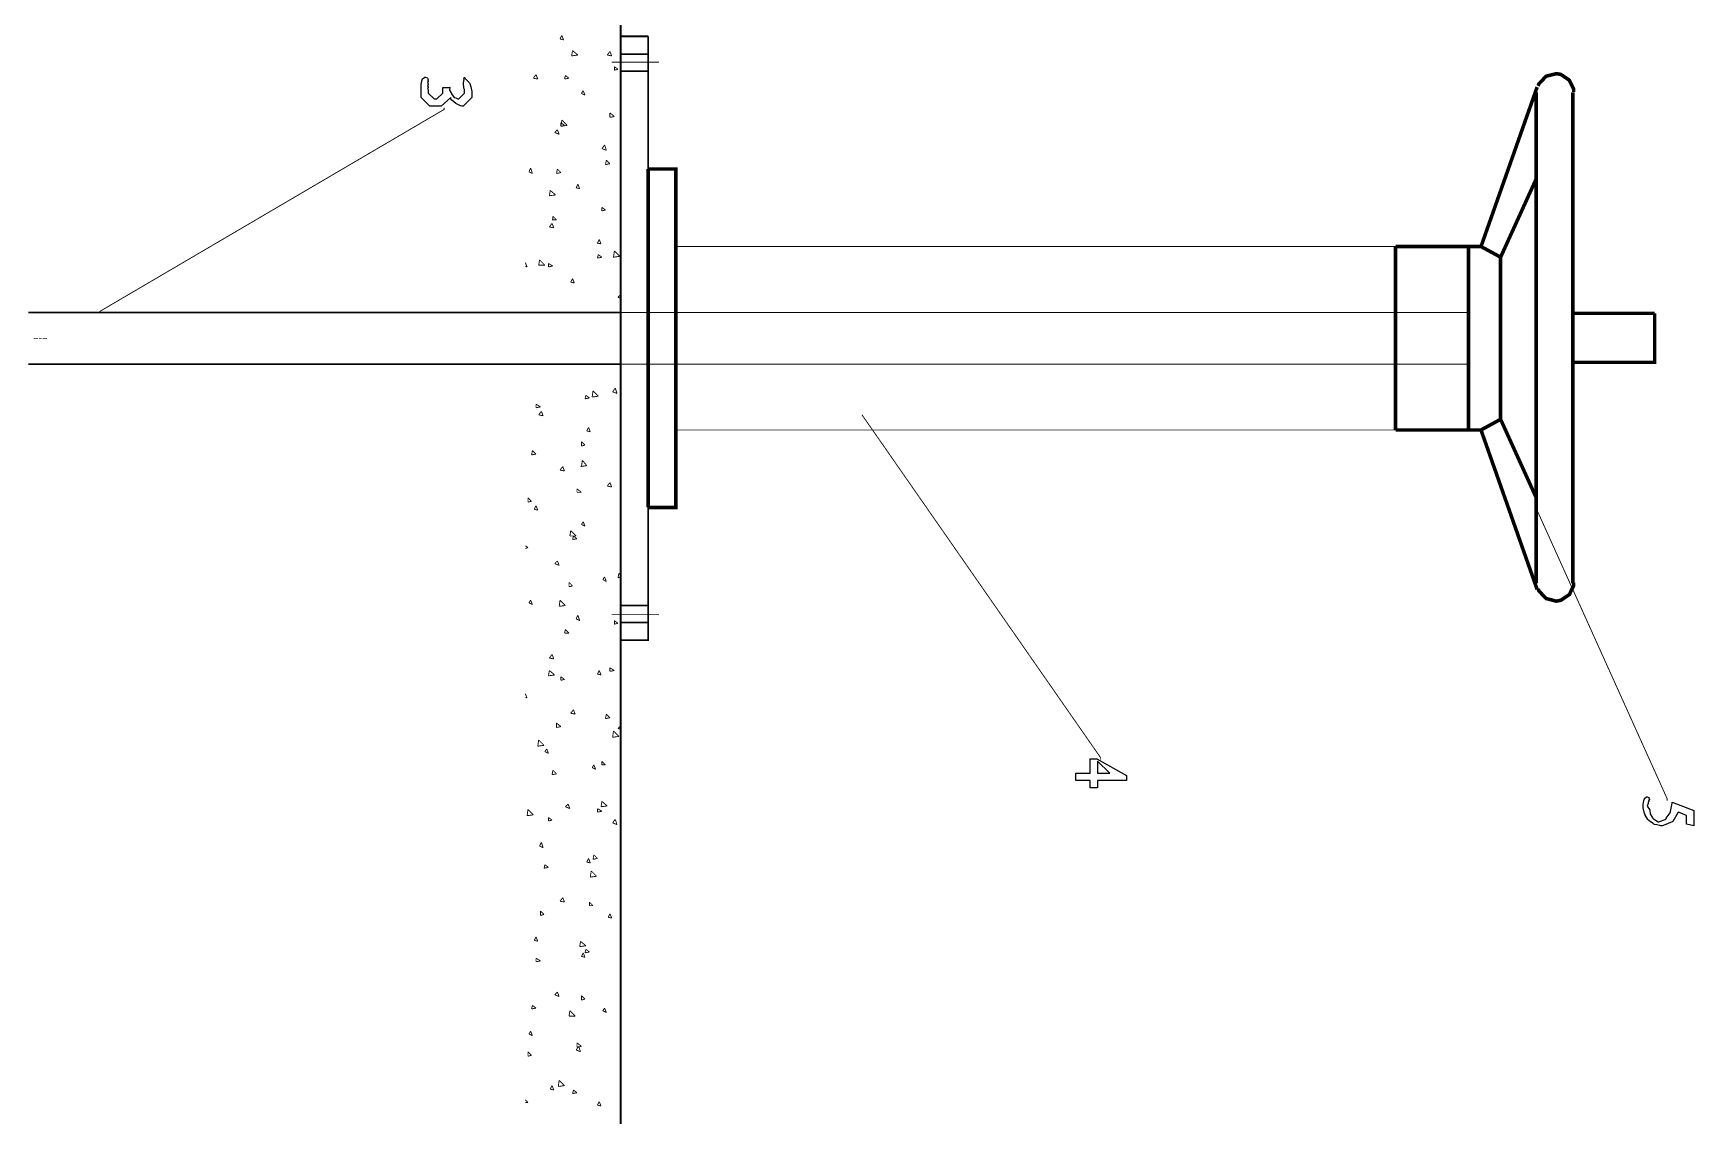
# Model space of a CAD drawing. Extents: x 0.4 to 11.2, y 0.4 to 16.
# Drawn here: x 6.307 to 9.415, y 11.627 to 13.669 of the extents above; entities that cross this region are included whole.
import ezdxf

# ---------------------------------------------------------------- set-up
doc = ezdxf.new("R2010")
doc.units = 0
doc.layers.get('0').update_dxf_attribs({"linetype": 'CONTINUOUS'})

msp = doc.modelspace()

# ---------------------------------------------------------------- linework, layer by layer
at = {"color": 0}
for points, const_width in [([(7.40668, 11.6283), (7.40668, 14.7333)], 0.003333), ([(7.45833, 13.6634), (7.45833, 12.5333), (7.40668, 12.5333)], 0.003333), ([(7.45833, 13.6634), (7.40668, 13.6634)], 0.003333), ([(7.40668, 13.63), (7.45833, 13.63)], 0.003333), ([(7.40668, 13.5983), (7.45833, 13.5983)], 0.003333), ([(9.19, 13.5592), (9.19, 13.5647), (9.18197, 13.5812), (9.16575, 13.5922), (9.16163, 13.5928), (9.15756, 13.5935), (9.13857, 13.5887), (9.125, 13.5745), (9.12358, 13.5705)], 0.006667), ([(9.05333, 13.25), (9.01665, 13.27), (9.12169, 13.5684)], 0.006667), ([(9.12001, 13.5583), (9.12001, 13.13)], 0.006667), ([(9.18832, 13.5583), (9.18832, 13.0983)], 0.006667), ([(6.43164, 13.1483), (7.07667, 13.5267), (7.07667, 13.53)], 0.001667), ([(7.45833, 13.415), (7.45833, 12.7817)], 0.006667), ([(7.45833, 13.415), (7.50999, 13.415), (7.50999, 12.7817), (7.45833, 12.7817)], 0.006667), ([(9.05333, 13.25), (9.12001, 13.3967)], 0.006667), ([(8.85667, 13.27), (7.50999, 13.27)], 0.001667), ([(8.85667, 12.9267), (8.85667, 13.27)], 0.006667), ([(9.01665, 13.27), (8.85667, 13.27)], 0.006667), ([(8.99333, 13.27), (8.99333, 12.9267)], 0.006667), ([(9.05333, 13.25), (9.05333, 13.1233)], 0.006667), ([(6.29833, 13.1467), (7.02832, 13.1467)], 0.003333), ([(7.01665, 13.1467), (7.40668, 13.1467)], 0.003333), ([(8.99333, 13.1467), (7.40668, 13.1467)], 0.001667), ([(9.01665, 12.9267), (9.05333, 12.9467), (9.05333, 13.1617)], 0.006667), ([(9.18832, 13.145), (9.34169, 13.145)], 0.006667), ([(9.18832, 13.0533), (9.34169, 13.0533), (9.34169, 13.145)], 0.006667), ([(9.12001, 12.64), (9.12001, 13.13)], 0.006667), ([(9.18832, 12.64), (9.18832, 13.0983)], 0.006667), ([(7.02832, 13.05), (6.29833, 13.05)], 0.003333), ([(7.40668, 13.05), (7.01335, 13.05)], 0.003333), ([(8.99333, 13.05), (7.40668, 13.05)], 0.001667), ([(8.85667, 12.9267), (7.50999, 12.9267)], 0.001667), ([(7.85835, 12.955), (8.30501, 12.3133), (8.30501, 12.31)], 0.001667), ([(8.85667, 12.9267), (9.01665, 12.9267), (9.12169, 12.6283)], 0.006667), ([(9.05333, 12.9467), (9.12001, 12.8)], 0.006667), ([(9.12001, 12.78), (9.36501, 12.2367), (9.36501, 12.2333)], 0.001667), ([(9.12358, 12.6294), (9.125, 12.6255), (9.13857, 12.6114), (9.15756, 12.6064), (9.16163, 12.6072), (9.16575, 12.6079), (9.18197, 12.6188), (9.19, 12.6354), (9.19, 12.6408)], 0.006667), ([(7.40668, 12.5983), (7.45833, 12.5983)], 0.003333), ([(7.40668, 12.5667), (7.45833, 12.5667)], 0.003333)]:
    msp.add_lwpolyline(points, dxfattribs=dict(at, const_width=const_width))
at = {"color": 3, "const_width": 0.001667}
for points in [[(7.22999, 13.645), (7.22999, 13.645)], [(7.23167, 13.6683), (7.23167, 13.6683)], [(7.24333, 13.6467), (7.24333, 13.6467)], [(7.27669, 13.6667), (7.27669, 13.6667)], [(7.37169, 13.665), (7.37169, 13.665)], [(7.38499, 13.645), (7.38499, 13.645)], [(7.23833, 13.6217), (7.23833, 13.6217)], [(7.24669, 13.635), (7.24669, 13.635)], [(7.28, 13.635), (7.28, 13.635)], [(7.28668, 13.6334), (7.28668, 13.6334)], [(7.30333, 13.64), (7.30333, 13.64)], [(7.30664, 13.6233), (7.30664, 13.6233)], [(7.32497, 13.6334), (7.32497, 13.6334)], [(7.32835, 13.6317), (7.32835, 13.6317)], [(7.35499, 13.6383), (7.35499, 13.6383)], [(7.35835, 13.615), (7.35835, 13.615)], [(7.36833, 13.6317), (7.36833, 13.6317)], [(7.24164, 13.5817), (7.24164, 13.5817)], [(7.28668, 13.5883), (7.28668, 13.5883)], [(7.32835, 13.6033), (7.32835, 13.6033)], [(7.36833, 13.6), (7.36833, 13.6)], [(7.37332, 13.6017), (7.37332, 13.6017)], [(7.24333, 13.5733), (7.24333, 13.5733)], [(7.25499, 13.5733), (7.25499, 13.5733)], [(7.29497, 13.5717), (7.29497, 13.5717)], [(7.30333, 13.5583), (7.30333, 13.5583)], [(7.315, 13.5684), (7.315, 13.5684)], [(7.33501, 13.57), (7.33501, 13.57)], [(7.33501, 13.5566), (7.33501, 13.5566)], [(7.35167, 13.5733), (7.35167, 13.5733)], [(7.37668, 13.5717), (7.37668, 13.5717)], [(7.37668, 13.5684), (7.37668, 13.5684)], [(7.39833, 13.5733), (7.39833, 13.5733)], [(7.23833, 13.5167), (7.23833, 13.5167)], [(7.24832, 13.5433), (7.24832, 13.5433)], [(7.36501, 13.5333), (7.36501, 13.5333)], [(7.37001, 13.5433), (7.37001, 13.5433)], [(7.38336, 13.525), (7.38336, 13.525)], [(7.25168, 13.5133), (7.25168, 13.5133)], [(7.25499, 13.5017), (7.25499, 13.5017)], [(7.26335, 13.51), (7.26335, 13.51)], [(7.29665, 13.5117), (7.29665, 13.5117)], [(7.30003, 13.4933), (7.30003, 13.4933)], [(7.30333, 13.5084), (7.30333, 13.5084)], [(7.32835, 13.4967), (7.32835, 13.4967)], [(7.345, 13.5067), (7.345, 13.5067)], [(7.34999, 13.5084), (7.34999, 13.5084)], [(7.38499, 13.505), (7.38499, 13.505)], [(7.22835, 13.4733), (7.22835, 13.4733)], [(7.25836, 13.4667), (7.25836, 13.4667)], [(7.30003, 13.4817), (7.30003, 13.4817)], [(7.345, 13.48), (7.345, 13.48)], [(7.36333, 13.4683), (7.36333, 13.4683)], [(7.38336, 13.4733), (7.38336, 13.4733)], [(7.23167, 13.4483), (7.23167, 13.4483)], [(7.23503, 13.4517), (7.23503, 13.4517)], [(7.26665, 13.43), (7.26665, 13.43)], [(7.27165, 13.4467), (7.27165, 13.4467)], [(7.29833, 13.4267), (7.29833, 13.4267)], [(7.30664, 13.435), (7.30664, 13.435)], [(7.31332, 13.445), (7.31332, 13.445)], [(7.34, 13.425), (7.34, 13.425)], [(7.34668, 13.4434), (7.34668, 13.4434)], [(7.34831, 13.4483), (7.34831, 13.4483)], [(7.35335, 13.4434), (7.35335, 13.4434)], [(7.39333, 13.4467), (7.39333, 13.4467)], [(7.39501, 13.4434), (7.39501, 13.4434)], [(7.24001, 13.4017), (7.24001, 13.4017)], [(7.35499, 13.4017), (7.35499, 13.4017)], [(7.36003, 13.4033), (7.36003, 13.4033)], [(7.39501, 13.4017), (7.39501, 13.4017)], [(7.39665, 13.4167), (7.39665, 13.4167)], [(7.23335, 13.3867), (7.23335, 13.3867)], [(7.23833, 13.3867), (7.23833, 13.3867)], [(7.26833, 13.39), (7.26833, 13.39)], [(7.28, 13.385), (7.28, 13.385)], [(7.29497, 13.3617), (7.29497, 13.3617)], [(7.31999, 13.3834), (7.31999, 13.3834)], [(7.34332, 13.3767), (7.34332, 13.3767)], [(7.36165, 13.3817), (7.36165, 13.3817)], [(7.40169, 13.38), (7.40169, 13.38)], [(7.40332, 13.37), (7.40332, 13.37)], [(7.22999, 13.345), (7.22999, 13.345)], [(7.25331, 13.33), (7.25331, 13.33)], [(7.27333, 13.3583), (7.27333, 13.3583)], [(7.28, 13.36), (7.28, 13.36)], [(7.31668, 13.3567), (7.31668, 13.3567)], [(7.35167, 13.355), (7.35167, 13.355)], [(7.35667, 13.3383), (7.35667, 13.3383)], [(7.22999, 13.32), (7.22999, 13.32)], [(7.24832, 13.3233), (7.24832, 13.3233)], [(7.27832, 13.3133), (7.27832, 13.3133)], [(7.28836, 13.3217), (7.28836, 13.3217)], [(7.32167, 13.3267), (7.32167, 13.3267)], [(7.33003, 13.32), (7.33003, 13.32)], [(7.34169, 13.3117), (7.34169, 13.3117)], [(7.36501, 13.325), (7.36501, 13.325)], [(7.37001, 13.3184), (7.37001, 13.3184)], [(7.29167, 13.2967), (7.29167, 13.2967)], [(7.29167, 13.2884), (7.29167, 13.2884)], [(7.32667, 13.28), (7.32667, 13.28)], [(7.35499, 13.2717), (7.35499, 13.2717)], [(7.36501, 13.2833), (7.36501, 13.2833)], [(7.37001, 13.295), (7.37001, 13.295)], [(7.24001, 13.2667), (7.24001, 13.2667)], [(7.24501, 13.2367), (7.24501, 13.2367)], [(7.25667, 13.26), (7.25667, 13.26)], [(7.26497, 13.2584), (7.26497, 13.2584)], [(7.29833, 13.2584), (7.29833, 13.2584)], [(7.33832, 13.2567), (7.33832, 13.2567)], [(7.33832, 13.2467), (7.33832, 13.2467)], [(7.375, 13.2483), (7.375, 13.2483)], [(7.37999, 13.2567), (7.37999, 13.2567)], [(7.28836, 13.235), (7.28836, 13.235)], [(7.28999, 13.2317), (7.28999, 13.2317)], [(7.30333, 13.2167), (7.30333, 13.2167)], [(7.35167, 13.2067), (7.35167, 13.2067)], [(7.37668, 13.2116), (7.37668, 13.2116)], [(7.25168, 13.19), (7.25168, 13.19)], [(7.26497, 13.1983), (7.26497, 13.1983)], [(7.27669, 13.1867), (7.27669, 13.1867)], [(7.29335, 13.205), (7.29335, 13.205)], [(7.30501, 13.1967), (7.30501, 13.1967)], [(7.33501, 13.1816), (7.33501, 13.1816)], [(7.33664, 13.2033), (7.33664, 13.2033)], [(7.34668, 13.195), (7.34668, 13.195)], [(7.38667, 13.1934), (7.38667, 13.1934)], [(7.23335, 12.9916), (7.23335, 12.9916)], [(7.25, 13.0117), (7.25, 13.0117)], [(7.25836, 12.9983), (7.25836, 12.9983)], [(7.28999, 13.01), (7.28999, 13.01)], [(7.31999, 13.0033), (7.31999, 13.0033)], [(7.33165, 13.0084), (7.33165, 13.0084)], [(7.34, 13.0017), (7.34, 13.0017)], [(7.34332, 13.0117), (7.34332, 13.0117)], [(7.36165, 13.0183), (7.36165, 13.0183)], [(7.37169, 13.0067), (7.37169, 13.0067)], [(7.40668, 13.0167), (7.40668, 13.0167)], [(7.23665, 12.96), (7.23665, 12.96)], [(7.27832, 12.97), (7.27832, 12.97)], [(7.28168, 12.9583), (7.28168, 12.9583)], [(7.31332, 12.9733), (7.31332, 12.9733)], [(7.32667, 12.985), (7.32667, 12.985)], [(7.36833, 12.9717), (7.36833, 12.9717)], [(7.40668, 12.9867), (7.40668, 12.9867)], [(7.25836, 12.9483), (7.25836, 12.9483)], [(7.27165, 12.9267), (7.27165, 12.9267)], [(7.285, 12.9283), (7.285, 12.9283)], [(7.30003, 12.9467), (7.30003, 12.9467)], [(7.33003, 12.9267), (7.33003, 12.9267)], [(7.34, 12.945), (7.34, 12.945)], [(7.34169, 12.945), (7.34169, 12.945)], [(7.35335, 12.9316), (7.35335, 12.9316)], [(7.38167, 12.9434), (7.38167, 12.9434)], [(7.24333, 12.9134), (7.24333, 12.9134)], [(7.27669, 12.905), (7.27669, 12.905)], [(7.32497, 12.92), (7.32497, 12.92)], [(7.32667, 12.9017), (7.32667, 12.9017)], [(7.33333, 12.8967), (7.33333, 12.8967)], [(7.37831, 12.895), (7.37831, 12.895)], [(7.40332, 12.9217), (7.40332, 12.9217)], [(7.26665, 12.885), (7.26665, 12.885)], [(7.29167, 12.8817), (7.29167, 12.8817)], [(7.30832, 12.8834), (7.30832, 12.8834)], [(7.33832, 12.88), (7.33832, 12.88)], [(7.34831, 12.8817), (7.34831, 12.8817)], [(7.38997, 12.88), (7.38997, 12.88)], [(7.25331, 12.8366), (7.25331, 12.8366)], [(7.27333, 12.8383), (7.27333, 12.8383)], [(7.28331, 12.855), (7.28331, 12.855)], [(7.32167, 12.855), (7.32167, 12.855)], [(7.34, 12.85), (7.34, 12.85)], [(7.36501, 12.86), (7.36501, 12.86)], [(7.38167, 12.8633), (7.38167, 12.8633)], [(7.40001, 12.8567), (7.40001, 12.8567)], [(7.23503, 12.825), (7.23503, 12.825)], [(7.25836, 12.8066), (7.25836, 12.8066)], [(7.27501, 12.8233), (7.27501, 12.8233)], [(7.30165, 12.805), (7.30165, 12.805)], [(7.31668, 12.8217), (7.31668, 12.8217)], [(7.33501, 12.815), (7.33501, 12.815)], [(7.33832, 12.83), (7.33832, 12.83)], [(7.35667, 12.82), (7.35667, 12.82)], [(7.38835, 12.8167), (7.38835, 12.8167)], [(7.39833, 12.8184), (7.39833, 12.8184)], [(7.27001, 12.7733), (7.27001, 12.7733)], [(7.29497, 12.7833), (7.29497, 12.7833)], [(7.30501, 12.7733), (7.30501, 12.7733)], [(7.31836, 12.7884), (7.31836, 12.7884)], [(7.34999, 12.7717), (7.34999, 12.7717)], [(7.37668, 12.7884), (7.37668, 12.7884)], [(7.39833, 12.7917), (7.39833, 12.7917)], [(7.24333, 12.7617), (7.24333, 12.7617)], [(7.26335, 12.76), (7.26335, 12.76)], [(7.285, 12.76), (7.285, 12.76)], [(7.32497, 12.7584), (7.32497, 12.7584)], [(7.33333, 12.75), (7.33333, 12.75)], [(7.34999, 12.7584), (7.34999, 12.7584)], [(7.35335, 12.7416), (7.35335, 12.7416)], [(7.36664, 12.7567), (7.36664, 12.7567)], [(7.39833, 12.74), (7.39833, 12.74)], [(7.23503, 12.7167), (7.23503, 12.7167)], [(7.26833, 12.7083), (7.26833, 12.7083)], [(7.30832, 12.7116), (7.30832, 12.7116)], [(7.31168, 12.7267), (7.31168, 12.7267)], [(7.31668, 12.7233), (7.31668, 12.7233)], [(7.38997, 12.7167), (7.38997, 12.7167)], [(7.39501, 12.725), (7.39501, 12.725)], [(7.40169, 12.71), (7.40169, 12.71)], [(7.22999, 12.6833), (7.22999, 12.6833)], [(7.25168, 12.6983), (7.25168, 12.6983)], [(7.27333, 12.6816), (7.27333, 12.6816)], [(7.29335, 12.6967), (7.29335, 12.6967)], [(7.33003, 12.6833), (7.33003, 12.6833)], [(7.33333, 12.695), (7.33333, 12.695)], [(7.36003, 12.695), (7.36003, 12.695)], [(7.36333, 12.6867), (7.36333, 12.6867)], [(7.375, 12.6934), (7.375, 12.6934)], [(7.27832, 12.6517), (7.27832, 12.6517)], [(7.31332, 12.6583), (7.31332, 12.6583)], [(7.32167, 12.65), (7.32167, 12.65)], [(7.39165, 12.66), (7.39165, 12.66)], [(7.23503, 12.6367), (7.23503, 12.6367)], [(7.24669, 12.645), (7.24669, 12.645)], [(7.25999, 12.6367), (7.25999, 12.6367)], [(7.26497, 12.6433), (7.26497, 12.6433)], [(7.30165, 12.635), (7.30165, 12.635)], [(7.31999, 12.64), (7.31999, 12.64)], [(7.32667, 12.62), (7.32667, 12.62)], [(7.32667, 12.6183), (7.32667, 12.6183)], [(7.34169, 12.6334), (7.34169, 12.6334)], [(7.37001, 12.6183), (7.37001, 12.6183)], [(7.375, 12.6166), (7.375, 12.6166)], [(7.38167, 12.6317), (7.38167, 12.6317)], [(7.40169, 12.645), (7.40169, 12.645)], [(7.28331, 12.605), (7.28331, 12.605)], [(7.31, 12.5933), (7.31, 12.5933)], [(7.375, 12.5866), (7.375, 12.5866)], [(7.38997, 12.595), (7.38997, 12.595)], [(7.22835, 12.575), (7.22835, 12.575)], [(7.24501, 12.56), (7.24501, 12.56)], [(7.25999, 12.575), (7.25999, 12.575)], [(7.26167, 12.5783), (7.26167, 12.5783)], [(7.27001, 12.5733), (7.27001, 12.5733)], [(7.31, 12.5717), (7.31, 12.5717)], [(7.32497, 12.5533), (7.32497, 12.5533)], [(7.33165, 12.5733), (7.33165, 12.5733)], [(7.33165, 12.57), (7.33165, 12.57)], [(7.35167, 12.57), (7.35167, 12.57)], [(7.39165, 12.5684), (7.39165, 12.5684)], [(7.23167, 12.545), (7.23167, 12.545)], [(7.25, 12.53), (7.25, 12.53)], [(7.29335, 12.5283), (7.29335, 12.5283)], [(7.30832, 12.5283), (7.30832, 12.5283)], [(7.37999, 12.54), (7.37999, 12.54)], [(7.38667, 12.545), (7.38667, 12.545)], [(7.38667, 12.53), (7.38667, 12.53)], [(7.23665, 12.5117), (7.23665, 12.5117)], [(7.25999, 12.5117), (7.25999, 12.5117)], [(7.27165, 12.5033), (7.27165, 12.5033)], [(7.27832, 12.51), (7.27832, 12.51)], [(7.29833, 12.4967), (7.29833, 12.4967)], [(7.31836, 12.5084), (7.31836, 12.5084)], [(7.34169, 12.495), (7.34169, 12.495)], [(7.345, 12.4983), (7.345, 12.4983)], [(7.36003, 12.5067), (7.36003, 12.5067)], [(7.40001, 12.505), (7.40001, 12.505)], [(7.24501, 12.4733), (7.24501, 12.4733)], [(7.25667, 12.4833), (7.25667, 12.4833)], [(7.30501, 12.4616), (7.30501, 12.4616)], [(7.32167, 12.4883), (7.32167, 12.4883)], [(7.34668, 12.465), (7.34668, 12.465)], [(7.38336, 12.4633), (7.38336, 12.4633)], [(7.38997, 12.4633), (7.38997, 12.4633)], [(7.40001, 12.4733), (7.40001, 12.4733)], [(7.24501, 12.45), (7.24501, 12.45)], [(7.25667, 12.4467), (7.25667, 12.4467)], [(7.28331, 12.4316), (7.28331, 12.4316)], [(7.285, 12.4483), (7.285, 12.4483)], [(7.30501, 12.4517), (7.30501, 12.4517)], [(7.32667, 12.4467), (7.32667, 12.4467)], [(7.36664, 12.445), (7.36664, 12.445)], [(7.39501, 12.4333), (7.39501, 12.4333)], [(7.25667, 12.4017), (7.25667, 12.4017)], [(7.26665, 12.405), (7.26665, 12.405)], [(7.31836, 12.4233), (7.31836, 12.4233)], [(7.35335, 12.4183), (7.35335, 12.4183)], [(7.35667, 12.4267), (7.35667, 12.4267)], [(7.38167, 12.3983), (7.38167, 12.3983)], [(7.25331, 12.3817), (7.25331, 12.3817)], [(7.25499, 12.3867), (7.25499, 12.3867)], [(7.27001, 12.375), (7.27001, 12.375)], [(7.29497, 12.385), (7.29497, 12.385)], [(7.30165, 12.3967), (7.30165, 12.3967)], [(7.315, 12.3733), (7.315, 12.3733)], [(7.33501, 12.3834), (7.33501, 12.3834)], [(7.37668, 12.3817), (7.37668, 12.3817)], [(7.40169, 12.3867), (7.40169, 12.3867)], [(7.40668, 12.3733), (7.40668, 12.3733)], [(7.22835, 12.3617), (7.22835, 12.3617)], [(7.29665, 12.36), (7.29665, 12.36)], [(7.31668, 12.3567), (7.31668, 12.3567)], [(7.31836, 12.3433), (7.31836, 12.3433)], [(7.36333, 12.3417), (7.36333, 12.3417)], [(7.36833, 12.355), (7.36833, 12.355)], [(7.25168, 12.3167), (7.25168, 12.3167)], [(7.26335, 12.3233), (7.26335, 12.3233)], [(7.26833, 12.33), (7.26833, 12.33)], [(7.27669, 12.3283), (7.27669, 12.3283)], [(7.30003, 12.3317), (7.30003, 12.3317)], [(7.30333, 12.3217), (7.30333, 12.3217)], [(7.345, 12.32), (7.345, 12.32)], [(7.36664, 12.31), (7.36664, 12.31)], [(7.37831, 12.3333), (7.37831, 12.3333)], [(7.38499, 12.3184), (7.38499, 12.3184)], [(7.23833, 12.2833), (7.23833, 12.2833)], [(7.30832, 12.2884), (7.30832, 12.2884)], [(7.31332, 12.2917), (7.31332, 12.2917)], [(7.32497, 12.2967), (7.32497, 12.2967)], [(7.38167, 12.2833), (7.38167, 12.2833)], [(7.22999, 12.2633), (7.22999, 12.2633)], [(7.24164, 12.2533), (7.24164, 12.2533)], [(7.24832, 12.2517), (7.24832, 12.2517)], [(7.27001, 12.2617), (7.27001, 12.2617)], [(7.28168, 12.26), (7.28168, 12.26)], [(7.28668, 12.2517), (7.28668, 12.2517)], [(7.29665, 12.2667), (7.29665, 12.2667)], [(7.31168, 12.26), (7.31168, 12.26)], [(7.35167, 12.2584), (7.35167, 12.2584)], [(7.37332, 12.265), (7.37332, 12.265)], [(7.375, 12.2683), (7.375, 12.2683)], [(7.39333, 12.2567), (7.39333, 12.2567)], [(7.23833, 12.2133), (7.23833, 12.2133)], [(7.28999, 12.22), (7.28999, 12.22)], [(7.31, 12.2267), (7.31, 12.2267)], [(7.31999, 12.2167), (7.31999, 12.2167)], [(7.33501, 12.2183), (7.33501, 12.2183)], [(7.39333, 12.2116), (7.39333, 12.2116)], [(7.23833, 12.2), (7.23833, 12.2)], [(7.24501, 12.185), (7.24501, 12.185)], [(7.24832, 12.2067), (7.24832, 12.2067)], [(7.28, 12.1983), (7.28, 12.1983)], [(7.29335, 12.2), (7.29335, 12.2)], [(7.29335, 12.1883), (7.29335, 12.1883)], [(7.31999, 12.1967), (7.31999, 12.1967)], [(7.33832, 12.1883), (7.33832, 12.1883)], [(7.36165, 12.195), (7.36165, 12.195)], [(7.37332, 12.2033), (7.37332, 12.2033)], [(7.38336, 12.1867), (7.38336, 12.1867)], [(7.40169, 12.1934), (7.40169, 12.1934)], [(7.29665, 12.175), (7.29665, 12.175)], [(7.30832, 12.1617), (7.30832, 12.1617)], [(7.38667, 12.1567), (7.38667, 12.1567)], [(7.24333, 12.12), (7.24333, 12.12)], [(7.24832, 12.1367), (7.24832, 12.1367)], [(7.25, 12.1417), (7.25, 12.1417)], [(7.25836, 12.13), (7.25836, 12.13)], [(7.28836, 12.135), (7.28836, 12.135)], [(7.29167, 12.135), (7.29167, 12.135)], [(7.33003, 12.1334), (7.33003, 12.1334)], [(7.33333, 12.145), (7.33333, 12.145)], [(7.345, 12.1417), (7.345, 12.1417)], [(7.37001, 12.1367), (7.37001, 12.1367)], [(7.37001, 12.1317), (7.37001, 12.1317)], [(7.405, 12.14), (7.405, 12.14)], [(7.26335, 12.0983), (7.26335, 12.0983)], [(7.30501, 12.095), (7.30501, 12.095)], [(7.30664, 12.1166), (7.30664, 12.1166)], [(7.30664, 12.0967), (7.30664, 12.0967)], [(7.39333, 12.11), (7.39333, 12.11)], [(7.25499, 12.075), (7.25499, 12.075)], [(7.26335, 12.07), (7.26335, 12.07)], [(7.28836, 12.07), (7.28836, 12.07)], [(7.29665, 12.0733), (7.29665, 12.0733)], [(7.31, 12.0667), (7.31, 12.0667)], [(7.33664, 12.0717), (7.33664, 12.0717)], [(7.345, 12.075), (7.345, 12.075)], [(7.35499, 12.065), (7.35499, 12.065)], [(7.36833, 12.0717), (7.36833, 12.0717)], [(7.37831, 12.07), (7.37831, 12.07)], [(7.24001, 12.055), (7.24001, 12.055)], [(7.26833, 12.0517), (7.26833, 12.0517)], [(7.30165, 12.03), (7.30165, 12.03)], [(7.31836, 12.045), (7.31836, 12.045)], [(7.35835, 12.0333), (7.35835, 12.0333)], [(7.40332, 12.0333), (7.40332, 12.0333)], [(7.22999, 12.0067), (7.22999, 12.0067)], [(7.26497, 12.0117), (7.26497, 12.0117)], [(7.27501, 11.9983), (7.27501, 11.9983)], [(7.285, 12.005), (7.285, 12.005)], [(7.30501, 12.01), (7.30501, 12.01)], [(7.31668, 12.02), (7.31668, 12.02)], [(7.34668, 12.0084), (7.34668, 12.0084)], [(7.35667, 12.0033), (7.35667, 12.0033)], [(7.36501, 12.0067), (7.36501, 12.0067)], [(7.38667, 12.0067), (7.38667, 12.0067)], [(7.23503, 11.9767), (7.23503, 11.9767)], [(7.23665, 11.99), (7.23665, 11.99)], [(7.27832, 11.975), (7.27832, 11.975)], [(7.30003, 11.965), (7.30003, 11.965)], [(7.33003, 11.9733), (7.33003, 11.9733)], [(7.36501, 11.9883), (7.36501, 11.9883)], [(7.23335, 11.95), (7.23335, 11.95)], [(7.27333, 11.9483), (7.27333, 11.9483)], [(7.28331, 11.945), (7.28331, 11.945)], [(7.28331, 11.94), (7.28331, 11.94)], [(7.31332, 11.9467), (7.31332, 11.9467)], [(7.32667, 11.9434), (7.32667, 11.9434)], [(7.35499, 11.945), (7.35499, 11.945)], [(7.36165, 11.9417), (7.36165, 11.9417)], [(7.37001, 11.9316), (7.37001, 11.9316)], [(7.39501, 11.9434), (7.39501, 11.9434)], [(7.23503, 11.9233), (7.23503, 11.9233)], [(7.24001, 11.93), (7.24001, 11.93)], [(7.28836, 11.9267), (7.28836, 11.9267)], [(7.33165, 11.9117), (7.33165, 11.9117)], [(7.34332, 11.9017), (7.34332, 11.9017)], [(7.375, 11.91), (7.375, 11.91)], [(7.24001, 11.8883), (7.24001, 11.8883)], [(7.28, 11.8733), (7.28, 11.8733)], [(7.28168, 11.8867), (7.28168, 11.8867)], [(7.28836, 11.8983), (7.28836, 11.8983)], [(7.29665, 11.9), (7.29665, 11.9)], [(7.32167, 11.885), (7.32167, 11.885)], [(7.36003, 11.8767), (7.36003, 11.8767)], [(7.36333, 11.8834), (7.36333, 11.8834)], [(7.37999, 11.88), (7.37999, 11.88)], [(7.40332, 11.8817), (7.40332, 11.8817)], [(7.23167, 11.8583), (7.23167, 11.8583)], [(7.25168, 11.8533), (7.25168, 11.8533)], [(7.30003, 11.855), (7.30003, 11.855)], [(7.33664, 11.865), (7.33664, 11.865)], [(7.38167, 11.86), (7.38167, 11.86)], [(7.25, 11.8233), (7.25, 11.8233)], [(7.25499, 11.8217), (7.25499, 11.8217)], [(7.27669, 11.8083), (7.27669, 11.8083)], [(7.28999, 11.8233), (7.28999, 11.8233)], [(7.29335, 11.835), (7.29335, 11.835)], [(7.29833, 11.82), (7.29833, 11.82)], [(7.33165, 11.8217), (7.33165, 11.8217)], [(7.35499, 11.8317), (7.35499, 11.8317)], [(7.35667, 11.81), (7.35667, 11.81)], [(7.37169, 11.82), (7.37169, 11.82)], [(7.38499, 11.8333), (7.38499, 11.8333)], [(7.405, 11.825), (7.405, 11.825)], [(7.22835, 11.7933), (7.22835, 11.7933)], [(7.23833, 11.7884), (7.23833, 11.7884)], [(7.30333, 11.79), (7.30333, 11.79)], [(7.31168, 11.7833), (7.31168, 11.7833)], [(7.34668, 11.7884), (7.34668, 11.7884)], [(7.39333, 11.7884), (7.39333, 11.7884)], [(7.25836, 11.7617), (7.25836, 11.7617)], [(7.26167, 11.775), (7.26167, 11.775)], [(7.29167, 11.7683), (7.29167, 11.7683)], [(7.29833, 11.76), (7.29833, 11.76)], [(7.34, 11.7584), (7.34, 11.7584)], [(7.35167, 11.7584), (7.35167, 11.7584)], [(7.35335, 11.745), (7.35335, 11.745)], [(7.36664, 11.76), (7.36664, 11.76)], [(7.37999, 11.7567), (7.37999, 11.7567)], [(7.39501, 11.7567), (7.39501, 11.7567)], [(7.40169, 11.76), (7.40169, 11.76)], [(7.25168, 11.7183), (7.25168, 11.7183)], [(7.27501, 11.7433), (7.27501, 11.7433)], [(7.31, 11.7433), (7.31, 11.7433)], [(7.40001, 11.725), (7.40001, 11.725)], [(7.40668, 11.7167), (7.40668, 11.7167)], [(7.26665, 11.7), (7.26665, 11.7)], [(7.27165, 11.6983), (7.27165, 11.6983)], [(7.28836, 11.7033), (7.28836, 11.7033)], [(7.30664, 11.6983), (7.30664, 11.6983)], [(7.32497, 11.7133), (7.32497, 11.7133)], [(7.34831, 11.6967), (7.34831, 11.6967)], [(7.35835, 11.7116), (7.35835, 11.7116)], [(7.37999, 11.6883), (7.37999, 11.6883)], [(7.38835, 11.695), (7.38835, 11.695)], [(7.40001, 11.695), (7.40001, 11.695)], [(7.23335, 11.6533), (7.23335, 11.6533)], [(7.27165, 11.6783), (7.27165, 11.6783)], [(7.27501, 11.6683), (7.27501, 11.6683)], [(7.31999, 11.6667), (7.31999, 11.6667)], [(7.35167, 11.68), (7.35167, 11.68)], [(7.40668, 11.6783), (7.40668, 11.6783)], [(7.26335, 11.6467), (7.26335, 11.6467)]]:
    msp.add_lwpolyline(points, close=True, dxfattribs=at)
for points in [[(7.29665, 13.665), (7.29335, 13.6583)], [(7.29335, 13.6583), (7.30003, 13.6567)], [(7.29665, 13.665), (7.30003, 13.6567)], [(7.31668, 13.6367), (7.315, 13.6267)], [(7.315, 13.6267), (7.32667, 13.6283)], [(7.31668, 13.6367), (7.32667, 13.6283)], [(7.38667, 13.635), (7.38167, 13.6283)], [(7.38167, 13.6283), (7.38997, 13.6267)], [(7.38667, 13.635), (7.38997, 13.6267)], [(7.24832, 13.5917), (7.24333, 13.585)], [(7.24333, 13.585), (7.25168, 13.5833)], [(7.24832, 13.5917), (7.25168, 13.5833)], [(7.30333, 13.59), (7.30165, 13.5833)], [(7.30165, 13.5833), (7.31, 13.585)], [(7.30333, 13.59), (7.31, 13.585)], [(7.39501, 13.6067), (7.40169, 13.6017)], [(7.39501, 13.6067), (7.39501, 13.6)], [(7.39501, 13.6), (7.40169, 13.6017)], [(7.33664, 13.5617), (7.33333, 13.5566)], [(7.33333, 13.5566), (7.34, 13.5533)], [(7.33664, 13.5617), (7.34, 13.5533)], [(7.38667, 13.52), (7.39501, 13.5133)], [(7.38667, 13.52), (7.38667, 13.5117)], [(7.28836, 13.4883), (7.28331, 13.4833)], [(7.28836, 13.4883), (7.29167, 13.48)], [(7.29665, 13.5067), (7.29497, 13.495)], [(7.29497, 13.5017), (7.30165, 13.4967)], [(7.29497, 13.5017), (7.29497, 13.495)], [(7.29497, 13.495), (7.30165, 13.4967)], [(7.29497, 13.495), (7.30664, 13.4967)], [(7.29665, 13.5067), (7.30664, 13.4967)], [(7.38667, 13.5117), (7.39501, 13.5133)], [(7.28331, 13.4833), (7.29167, 13.48)], [(7.37668, 13.46), (7.37169, 13.4533)], [(7.37668, 13.46), (7.37999, 13.45)], [(7.37169, 13.4533), (7.37999, 13.45)], [(7.37999, 13.4316), (7.37831, 13.4233)], [(7.37831, 13.4233), (7.38667, 13.425)], [(7.37999, 13.4316), (7.38667, 13.425)], [(7.23833, 13.4167), (7.23503, 13.41)], [(7.23503, 13.41), (7.24164, 13.4067)], [(7.23833, 13.4167), (7.24164, 13.4067)], [(7.28836, 13.415), (7.28668, 13.4067)], [(7.28668, 13.4067), (7.29497, 13.4083)], [(7.28836, 13.415), (7.29497, 13.4083)], [(7.27501, 13.375), (7.27333, 13.365)], [(7.27333, 13.365), (7.285, 13.3666)], [(7.27501, 13.375), (7.285, 13.3666)], [(7.32667, 13.3867), (7.32335, 13.38)], [(7.32335, 13.38), (7.33003, 13.3783)], [(7.32667, 13.3867), (7.33003, 13.3783)], [(7.37169, 13.3433), (7.37831, 13.3383)], [(7.37169, 13.3433), (7.37169, 13.3366)], [(7.37169, 13.3366), (7.37831, 13.3383)], [(7.27832, 13.3133), (7.27333, 13.3066)], [(7.27333, 13.3066), (7.28168, 13.305)], [(7.27832, 13.32), (7.28668, 13.32)], [(7.27832, 13.3133), (7.28168, 13.305)], [(7.28, 13.3267), (7.28668, 13.32)], [(7.28, 13.3267), (7.28, 13.32)], [(7.36165, 13.2767), (7.37001, 13.275)], [(7.36664, 13.2833), (7.36333, 13.2767)], [(7.36664, 13.2833), (7.37001, 13.275)], [(7.22835, 13.24), (7.23167, 13.2317)], [(7.22835, 13.24), (7.22835, 13.2383)], [(7.25499, 13.245), (7.25331, 13.235)], [(7.25499, 13.245), (7.26497, 13.235)], [(7.27165, 13.2383), (7.28, 13.2333)], [(7.27165, 13.2383), (7.27165, 13.2317)], [(7.36501, 13.255), (7.36333, 13.2483)], [(7.36333, 13.2483), (7.37169, 13.25)], [(7.36501, 13.255), (7.37169, 13.25)], [(7.405, 13.2517), (7.39333, 13.25), (7.39501, 13.2617)], [(7.39501, 13.2617), (7.405, 13.2517)], [(7.22835, 13.2333), (7.23167, 13.2317)], [(7.25331, 13.235), (7.26497, 13.235)], [(7.27165, 13.2317), (7.27832, 13.2333)], [(7.31668, 13.21), (7.31332, 13.2033)], [(7.31668, 13.21), (7.31999, 13.2017)], [(7.31332, 13.2033), (7.31999, 13.2017)], [(7.40668, 13.18), (7.40169, 13.175)], [(7.40169, 13.175), (7.40668, 13.1733)], [(7.40668, 13.18), (7.40668, 13.1783)], [(7.34169, 12.9916), (7.34, 12.985)], [(7.34169, 12.9916), (7.34831, 12.9867)], [(7.35499, 13), (7.35335, 12.9883)], [(7.35335, 12.9883), (7.36501, 12.99)], [(7.35499, 13), (7.36501, 12.99)], [(7.39665, 13.005), (7.39165, 12.9983)], [(7.39165, 12.9983), (7.40001, 12.995)], [(7.39665, 13.005), (7.40001, 12.995)], [(7.24832, 12.975), (7.25667, 12.97)], [(7.24832, 12.975), (7.24832, 12.9683)], [(7.24832, 12.9683), (7.25667, 12.97)], [(7.25836, 12.9616), (7.25331, 12.955)], [(7.25836, 12.9616), (7.26167, 12.9533)], [(7.34, 12.985), (7.34831, 12.9867)], [(7.25331, 12.955), (7.26167, 12.9533)], [(7.34668, 12.9316), (7.34332, 12.925)], [(7.34668, 12.9316), (7.34999, 12.9233)], [(7.33333, 12.905), (7.34, 12.8983)], [(7.33333, 12.905), (7.33333, 12.8967)], [(7.33333, 12.8967), (7.34, 12.8983)], [(7.34332, 12.925), (7.34999, 12.9233)], [(7.24164, 12.8883), (7.24001, 12.88)], [(7.24001, 12.88), (7.24832, 12.8817)], [(7.24164, 12.8883), (7.24832, 12.8817)], [(7.33501, 12.87), (7.33333, 12.8583)], [(7.33501, 12.87), (7.34332, 12.86)], [(7.29833, 12.8583), (7.29335, 12.8517)], [(7.29335, 12.8517), (7.30165, 12.85)], [(7.29833, 12.8583), (7.30165, 12.85)], [(7.33165, 12.8583), (7.34332, 12.86)], [(7.32497, 12.8167), (7.33333, 12.81)], [(7.32497, 12.8167), (7.32497, 12.81)], [(7.32497, 12.81), (7.33333, 12.81)], [(7.38667, 12.8283), (7.38167, 12.8217)], [(7.38167, 12.8217), (7.38997, 12.82)], [(7.38667, 12.8283), (7.38997, 12.82)], [(7.23335, 12.8), (7.24001, 12.7933)], [(7.23335, 12.8), (7.23335, 12.7917)], [(7.23335, 12.7917), (7.24001, 12.7933)], [(7.24832, 12.785), (7.24501, 12.7783)], [(7.24501, 12.7783), (7.25168, 12.7767)], [(7.24832, 12.785), (7.25168, 12.7767)], [(7.33664, 12.755), (7.33333, 12.75)], [(7.33333, 12.75), (7.34, 12.7467)], [(7.33664, 12.755), (7.34, 12.7467)], [(7.22835, 12.71), (7.23335, 12.7067)], [(7.31332, 12.7383), (7.31168, 12.7283)], [(7.31168, 12.7283), (7.32335, 12.7283)], [(7.31332, 12.7383), (7.32335, 12.7283)], [(7.31836, 12.7283), (7.31668, 12.7217)], [(7.31668, 12.7217), (7.32497, 12.7233)], [(7.31836, 12.7283), (7.32497, 12.7233)], [(7.22835, 12.705), (7.23335, 12.7067)], [(7.28836, 12.6816), (7.28331, 12.6767)], [(7.28836, 12.6816), (7.29167, 12.6733)], [(7.28331, 12.6767), (7.29167, 12.6733)], [(7.37668, 12.6517), (7.37332, 12.6467)], [(7.37332, 12.6467), (7.37999, 12.6433)], [(7.37668, 12.6517), (7.37999, 12.6433)], [(7.40332, 12.6583), (7.40169, 12.65)], [(7.40169, 12.65), (7.40668, 12.6517)], [(7.40332, 12.6583), (7.40668, 12.655)], [(7.31, 12.6417), (7.31668, 12.635)], [(7.31, 12.6417), (7.31, 12.6334)], [(7.31, 12.6334), (7.31668, 12.635)], [(7.23833, 12.6083), (7.23503, 12.6033)], [(7.23503, 12.6033), (7.24164, 12.6)], [(7.23833, 12.6083), (7.24164, 12.6)], [(7.29335, 12.6083), (7.29167, 12.5967)], [(7.29167, 12.5967), (7.30333, 12.5983)], [(7.29335, 12.6083), (7.30333, 12.5983)], [(7.30333, 12.5533), (7.30165, 12.5467)], [(7.30333, 12.5533), (7.31, 12.5467)], [(7.32667, 12.58), (7.32335, 12.5733)], [(7.32335, 12.5733), (7.33003, 12.57)], [(7.32667, 12.58), (7.33003, 12.57)], [(7.39501, 12.57), (7.40169, 12.565)], [(7.39501, 12.57), (7.39501, 12.5633)], [(7.39501, 12.5633), (7.40169, 12.565)], [(7.30165, 12.5467), (7.31, 12.5467)], [(7.27832, 12.5067), (7.27333, 12.5)], [(7.27333, 12.5), (7.28168, 12.4983)], [(7.27832, 12.5067), (7.28168, 12.4983)], [(7.27333, 12.4767), (7.27165, 12.4667)], [(7.27165, 12.4667), (7.28331, 12.4683)], [(7.27333, 12.4767), (7.28331, 12.4683)], [(7.29497, 12.465), (7.30165, 12.46)], [(7.29497, 12.465), (7.29497, 12.4583)], [(7.29497, 12.4583), (7.30165, 12.46)], [(7.36664, 12.4767), (7.36333, 12.47)], [(7.36333, 12.47), (7.37001, 12.4683)], [(7.36664, 12.4767), (7.37001, 12.4683)], [(7.38667, 12.4817), (7.39501, 12.4767)], [(7.38667, 12.4817), (7.38667, 12.475)], [(7.38667, 12.475), (7.39501, 12.4767)], [(7.22835, 12.4333), (7.23167, 12.425)], [(7.22835, 12.4333), (7.22835, 12.4316)], [(7.22835, 12.4267), (7.23167, 12.425)], [(7.31836, 12.4033), (7.31332, 12.3967)], [(7.31836, 12.4033), (7.32167, 12.395)], [(7.28668, 12.3783), (7.29497, 12.3717)], [(7.28668, 12.3783), (7.28668, 12.37)], [(7.28668, 12.37), (7.29497, 12.3717)], [(7.31332, 12.3967), (7.32167, 12.395)], [(7.37999, 12.395), (7.37831, 12.3867)], [(7.37831, 12.3867), (7.38667, 12.3883)], [(7.37999, 12.395), (7.38667, 12.3883)], [(7.40668, 12.3733), (7.40169, 12.3683)], [(7.40169, 12.3683), (7.40668, 12.3666)], [(7.25331, 12.3467), (7.25168, 12.335)], [(7.25168, 12.335), (7.26335, 12.3366)], [(7.25331, 12.3467), (7.26335, 12.3366)], [(7.39333, 12.3633), (7.39165, 12.3517)], [(7.39165, 12.3517), (7.40332, 12.3533)], [(7.39333, 12.3633), (7.40332, 12.3533)], [(7.26833, 12.33), (7.26497, 12.325)], [(7.26497, 12.325), (7.27165, 12.3217)], [(7.26833, 12.33), (7.27165, 12.3217)], [(7.37169, 12.3066), (7.37831, 12.3)], [(7.37169, 12.3066), (7.37169, 12.3)], [(7.28, 12.29), (7.27832, 12.2817)], [(7.27832, 12.2817), (7.28668, 12.2833)], [(7.28, 12.29), (7.28668, 12.2833)], [(7.35667, 12.3), (7.35335, 12.295)], [(7.35335, 12.295), (7.36003, 12.2917)], [(7.35667, 12.3), (7.36003, 12.2917)], [(7.37169, 12.3), (7.37831, 12.3)], [(7.23335, 12.2167), (7.23167, 12.205)], [(7.23335, 12.2167), (7.24333, 12.2067)], [(7.30832, 12.2267), (7.30333, 12.2217)], [(7.30333, 12.2217), (7.31168, 12.2183)], [(7.30832, 12.2267), (7.31168, 12.2183)], [(7.36333, 12.2183), (7.37169, 12.2133)], [(7.36333, 12.2183), (7.36333, 12.2116)], [(7.36333, 12.2116), (7.37169, 12.2133)], [(7.37169, 12.2317), (7.37001, 12.2217)], [(7.37001, 12.2217), (7.38167, 12.2233)], [(7.37169, 12.2317), (7.38167, 12.2233)], [(7.23167, 12.205), (7.24333, 12.2067)], [(7.27165, 12.2017), (7.27832, 12.1967)], [(7.27165, 12.2017), (7.27165, 12.195)], [(7.27165, 12.195), (7.27832, 12.1967)], [(7.39665, 12.1983), (7.39165, 12.1917)], [(7.39165, 12.1917), (7.40001, 12.1883)], [(7.39665, 12.1983), (7.40001, 12.1883)], [(7.25836, 12.155), (7.25499, 12.1483)], [(7.25836, 12.155), (7.26167, 12.145)], [(7.25499, 12.1483), (7.26167, 12.145)], [(7.34668, 12.125), (7.34332, 12.1183)], [(7.34332, 12.1183), (7.34999, 12.1166)], [(7.34668, 12.125), (7.34999, 12.1166)], [(7.35667, 12.1317), (7.35499, 12.1233)], [(7.35499, 12.1233), (7.36333, 12.125)], [(7.35667, 12.1317), (7.36333, 12.125)], [(7.26497, 12.1133), (7.26335, 12.1067)], [(7.26335, 12.1067), (7.27165, 12.1083)], [(7.26497, 12.1133), (7.27165, 12.1083)], [(7.35167, 12.1017), (7.34999, 12.09)], [(7.34999, 12.09), (7.36165, 12.0917)], [(7.35167, 12.1017), (7.36165, 12.0917)], [(7.25667, 12.0267), (7.26335, 12.02)], [(7.25667, 12.0267), (7.25667, 12.0183)], [(7.29833, 12.0517), (7.29335, 12.045)], [(7.29335, 12.045), (7.30165, 12.0433)], [(7.29833, 12.0517), (7.30165, 12.0433)], [(7.34831, 12.0433), (7.35499, 12.0367)], [(7.34831, 12.0433), (7.34831, 12.0367)], [(7.34831, 12.0367), (7.35499, 12.0367)], [(7.25667, 12.0183), (7.26335, 12.02)], [(7.38667, 12.0217), (7.38336, 12.015)], [(7.38336, 12.015), (7.38997, 12.0133)], [(7.38667, 12.0217), (7.38997, 12.0133)], [(7.24832, 11.9783), (7.24501, 11.9717)], [(7.24501, 11.9717), (7.25168, 11.97)], [(7.24832, 11.9783), (7.25168, 11.97)], [(7.33165, 11.97), (7.33003, 11.96)], [(7.33165, 11.97), (7.34169, 11.9616)], [(7.24832, 11.9383), (7.25667, 11.9333)], [(7.24832, 11.9383), (7.24832, 11.9316)], [(7.24832, 11.9316), (7.25667, 11.9333)], [(7.33003, 11.96), (7.34169, 11.9616)], [(7.33664, 11.9483), (7.33333, 11.9417)], [(7.33333, 11.9417), (7.34, 11.94)], [(7.33664, 11.9483), (7.34, 11.94)], [(7.34169, 11.955), (7.34, 11.9483)], [(7.34, 11.9483), (7.34831, 11.95)], [(7.34169, 11.955), (7.34831, 11.95)], [(7.28836, 11.875), (7.28331, 11.87)], [(7.28331, 11.87), (7.29167, 11.8666)], [(7.28836, 11.875), (7.29167, 11.8666)], [(7.24164, 11.85), (7.24001, 11.8433)], [(7.24001, 11.8433), (7.24832, 11.845)], [(7.24164, 11.85), (7.24832, 11.845)], [(7.31168, 11.84), (7.31, 11.83)], [(7.31168, 11.84), (7.32167, 11.83)], [(7.33333, 11.8683), (7.34, 11.8617)], [(7.33333, 11.8683), (7.33333, 11.86)], [(7.33333, 11.86), (7.34, 11.8617)], [(7.37668, 11.845), (7.37332, 11.84)], [(7.37332, 11.84), (7.37999, 11.8366)], [(7.37668, 11.845), (7.37999, 11.8366)], [(7.31, 11.83), (7.32167, 11.83)], [(7.23833, 11.8017), (7.23503, 11.7967)], [(7.23503, 11.7967), (7.24164, 11.7933)], [(7.23833, 11.8017), (7.24164, 11.7933)], [(7.32497, 11.78), (7.33333, 11.7733)], [(7.32497, 11.78), (7.32497, 11.7717)], [(7.23335, 11.7633), (7.24001, 11.7567)], [(7.23335, 11.7633), (7.23335, 11.755)], [(7.23335, 11.755), (7.24001, 11.7567)], [(7.32835, 11.7733), (7.32335, 11.7667)], [(7.32335, 11.7667), (7.33165, 11.7633)], [(7.32497, 11.7717), (7.33333, 11.7733)], [(7.32835, 11.7733), (7.33165, 11.7633)], [(7.27832, 11.7), (7.27501, 11.6934)], [(7.27501, 11.6934), (7.28168, 11.6917)], [(7.27832, 11.7), (7.28168, 11.6917)], [(7.29167, 11.71), (7.28999, 11.6983)], [(7.28999, 11.6983), (7.30165, 11.7)], [(7.29167, 11.71), (7.30165, 11.7)], [(7.31836, 11.6917), (7.31668, 11.685)], [(7.31668, 11.685), (7.32497, 11.6867)], [(7.31836, 11.6917), (7.32497, 11.6867)], [(7.22835, 11.6733), (7.23335, 11.6683)], [(7.22835, 11.6683), (7.23335, 11.6683)], [(7.36664, 11.67), (7.36333, 11.6634)], [(7.36333, 11.6634), (7.37001, 11.6617)], [(7.36664, 11.67), (7.37001, 11.6617)]]:
    msp.add_lwpolyline(points, dxfattribs=at)
at = {"color": 254, "const_width": 0.001667}
for points in [[(7.38997, 13.615), (7.47835, 13.615)], [(6.31668, 13.0983), (6.315, 13.0983), (6.30832, 13.0983)], [(6.32335, 13.0983), (6.31836, 13.0983)], [(6.33333, 13.0983), (6.32667, 13.0983), (6.32497, 13.0983)], [(7.38997, 12.5817), (7.47835, 12.5817)]]:
    msp.add_lwpolyline(points, dxfattribs=at)
at = {"color": 0}
for points in [[(7.11447, 13.5866), (7.11464, 13.5859), (7.12414, 13.5763), (7.12468, 13.5751), (7.12463, 13.5749), (7.12631, 13.5686), (7.12815, 13.5602), (7.12815, 13.5573), (7.12815, 13.5489), (7.11187, 13.5324), (7.10949, 13.5324), (7.10726, 13.5335), (7.09853, 13.5374), (7.09065, 13.5438), (7.08886, 13.5461), (7.08886, 13.5489), (7.07107, 13.5324), (7.065, 13.5324), (7.04958, 13.5324), (7.03331, 13.5489), (7.03331, 13.5702), (7.03331, 13.5734), (7.03532, 13.5826), (7.03569, 13.5832), (7.03597, 13.584), (7.04004, 13.5866), (7.04135, 13.5866), (7.04135, 13.5866), (7.04482, 13.5854), (7.04503, 13.5851), (7.04503, 13.5851), (7.04676, 13.5824), (7.04676, 13.5814), (7.04644, 13.5815), (7.04508, 13.5806), (7.04676, 13.5788), (7.04676, 13.5782), (7.0465, 13.5783), (7.04508, 13.5773), (7.04676, 13.5741), (7.04676, 13.573), (7.0466, 13.5731), (7.04508, 13.5714), (7.04676, 13.5685), (7.04676, 13.5675), (7.04639, 13.5676), (7.04508, 13.5659), (7.04676, 13.5634), (7.04676, 13.5626), (7.04676, 13.5569), (7.05761, 13.5461), (7.05871, 13.5461), (7.06304, 13.5461), (7.07389, 13.5569), (7.07389, 13.5658), (7.07389, 13.5675), (7.08757, 13.5675), (7.08697, 13.5673), (7.08675, 13.5628), (7.08979, 13.5576), (7.09017, 13.5567), (7.0905, 13.5559), (7.09526, 13.5491), (7.09581, 13.5487), (7.09581, 13.5487), (7.09842, 13.548), (7.102, 13.5461), (7.10319, 13.5461), (7.10385, 13.5461), (7.11447, 13.5569), (7.11447, 13.5639), (7.1135, 13.5666), (7.11274, 13.576), (7.11361, 13.5827), (7.11339, 13.584), (7.11447, 13.5866)], [(8.29893, 12.2574), (8.28549, 12.2574), (8.28549, 12.2711), (8.25836, 12.2711), (8.25836, 12.2846), (8.28549, 12.2846), (8.28549, 12.3117), (8.29764, 12.3117), (8.35319, 12.2802), (8.35319, 12.2711), (8.29893, 12.2711), (8.29893, 12.2574)], [(8.29893, 12.2846), (8.32215, 12.2846), (8.29893, 12.3071), (8.29893, 12.2846)], [(9.41482, 12.1858), (9.40115, 12.189), (9.40115, 12.2055), (9.38639, 12.2118), (9.3851, 12.2101), (9.37549, 12.1943), (9.37381, 12.1929), (9.37131, 12.1922), (9.36263, 12.1883), (9.35542, 12.1858), (9.35297, 12.1858), (9.35146, 12.1868), (9.34565, 12.1882), (9.34115, 12.1885), (9.34017, 12.189), (9.33871, 12.1903), (9.33399, 12.1937), (9.33089, 12.1961), (9.33018, 12.1968), (9.32867, 12.1977), (9.32411, 12.2061), (9.32368, 12.207), (9.32275, 12.2088), (9.31999, 12.2199), (9.31999, 12.2235), (9.31999, 12.2267), (9.322, 12.2355), (9.32238, 12.2361), (9.3226, 12.2371), (9.3265, 12.24), (9.32781, 12.24), (9.32781, 12.24), (9.3304, 12.2388), (9.33062, 12.2385), (9.33062, 12.2385), (9.33192, 12.2354), (9.33192, 12.2344), (9.3316, 12.2344), (9.33035, 12.2335), (9.3316, 12.2316), (9.33149, 12.2313), (9.33111, 12.2315), (9.32926, 12.2305), (9.32943, 12.2271), (9.3291, 12.2266), (9.32883, 12.2266), (9.32742, 12.2227), (9.33219, 12.2163), (9.33344, 12.2153), (9.33268, 12.215), (9.33296, 12.2085), (9.33746, 12.2012), (9.33822, 12.2001), (9.33865, 12.2), (9.34299, 12.1968), (9.34819, 12.1936), (9.34993, 12.1936), (9.35092, 12.194), (9.36139, 12.1977), (9.36231, 12.1986), (9.36322, 12.2005), (9.37088, 12.2104), (9.37142, 12.2118), (9.37104, 12.2131), (9.37418, 12.2286), (9.37424, 12.2305), (9.41482, 12.2148), (9.41482, 12.1858)]]:
    msp.add_lwpolyline(points, close=True, dxfattribs=at)

doc.saveas('drawing.dxf')
